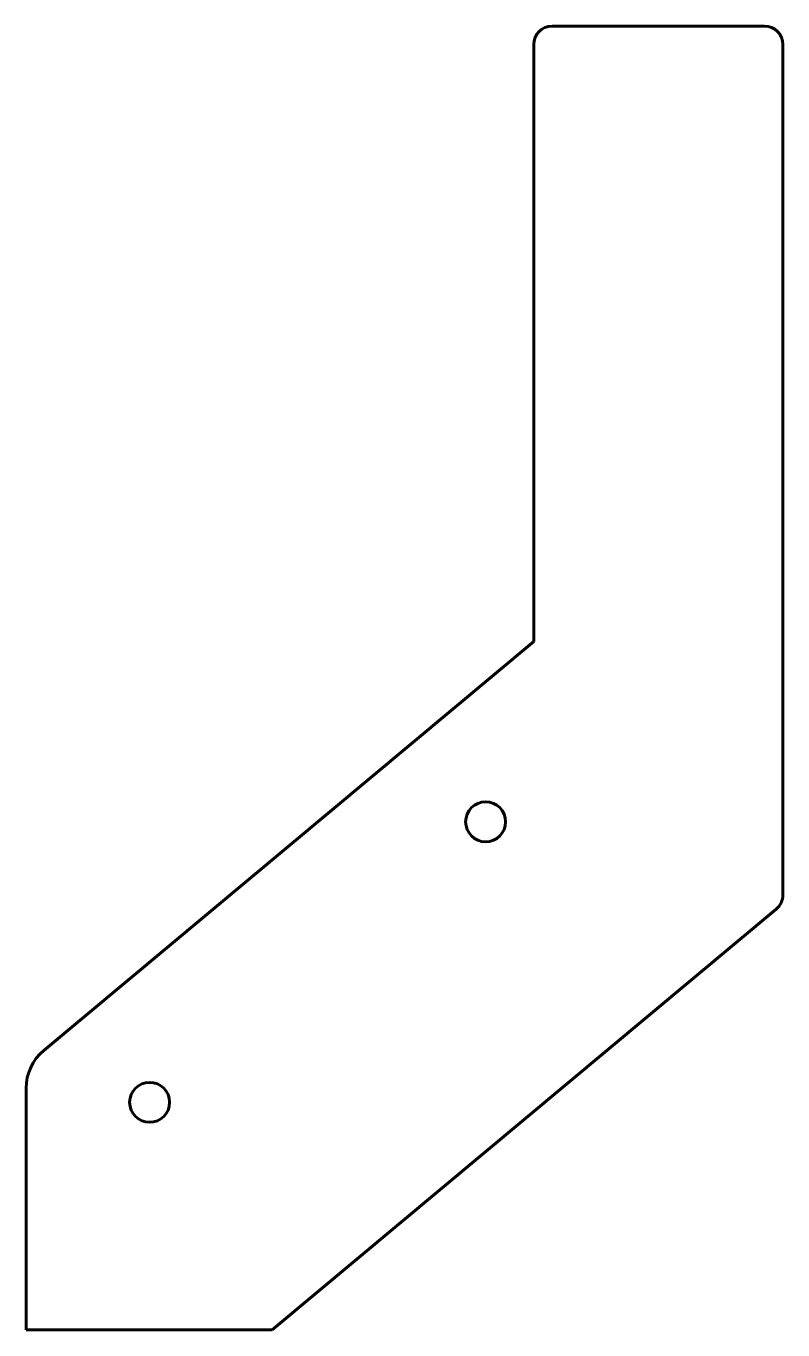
# Model space of a CAD drawing. Header units: millimetres. Extents: x 0 to 246, y 0 to 424.
import ezdxf

# ---------------------------------------------------------------- set-up
doc = ezdxf.new("R2010")
doc.units = ezdxf.units.MM
doc.linetypes.add('K5LT_BASIC', pattern=[0])

msp = doc.modelspace()

# ---------------------------------------------------------------- linework, layer by layer
at = {"color": 150, "linetype": 'K5LT_BASIC', "lineweight": 60, "true_color": 0x0080ff}
for p, q in [((171, 423.83), (240, 423.83)), ((165, 223.83), (165, 417.83)), ((246, 417.83), (246, 141.42)), ((5.74, 90.85), (165, 223.83)), ((243.85, 136.81), (80, 0)), ((0, 0), (0, 78.56)), ((80, 0), (0, 0))]:
    msp.add_line(p, q, dxfattribs=at)
for centre in [(149.36, 165.17), (40.15, 73.98)]:
    msp.add_circle(centre, 6.5, dxfattribs=at)
for centre, radius, start, end in [((171, 417.83), 6, 90, 180), ((240, 417.83), 6, 0, 90), ((240, 141.42), 6, 309.8621, 0), ((16, 78.56), 16, 129.8621, 180)]:
    msp.add_arc(centre, radius, start, end, dxfattribs=at)

doc.saveas('drawing.dxf')
